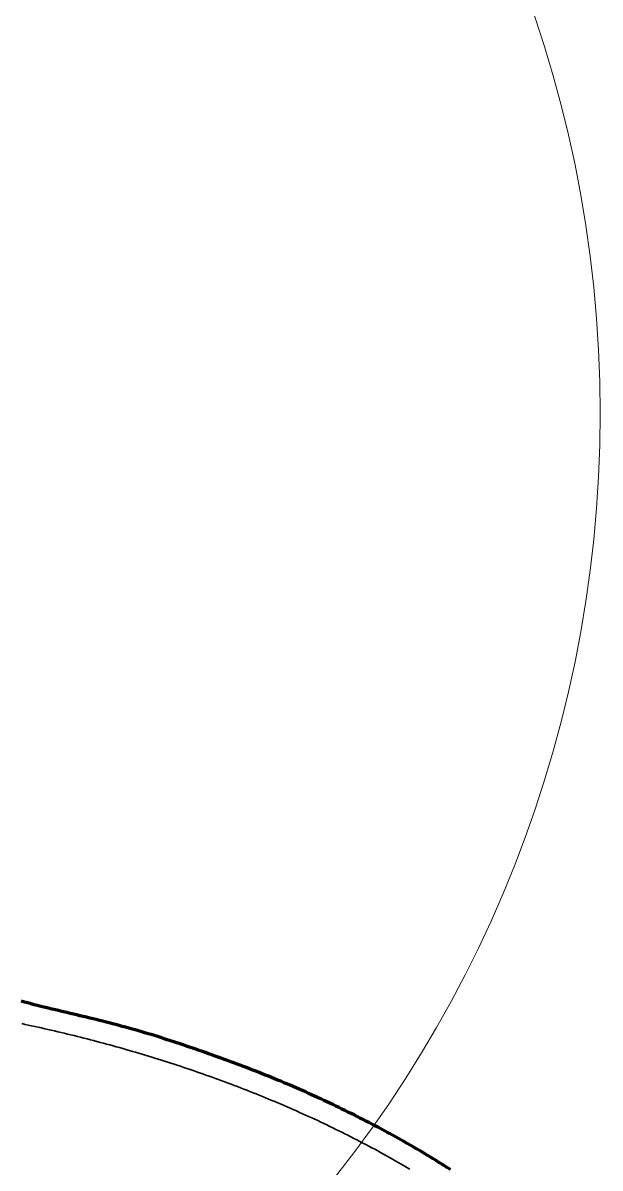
# Model space of a CAD drawing. Header units: millimetres. Extents: x 0 to 2382, y 0 to 420.
# Drawn here: x 293.06 to 301.68, y 298.5 to 315.6 of the extents above; entities that cross this region are included whole.
import ezdxf

# ---------------------------------------------------------------- set-up
doc = ezdxf.new("R2010")
doc.units = ezdxf.units.MM
doc.linetypes.add('IRAM-E-TRAZOS', pattern=[5, 4, -1])
for name, color, linetype, lineweight in [('01-VISIBLE', 7, 'CONTINUOUS', 70), ('02-OCULTA', 4, 'IRAM-E-TRAZOS', 35), ('08-FINA', 5, 'CONTINUOUS', 18)]:
    doc.layers.add(name, color=color, linetype=linetype, lineweight=lineweight)

msp = doc.modelspace()

# ---------------------------------------------------------------- linework, layer by layer
at = {"layer": '01-VISIBLE'}
msp.add_lwpolyline([(299.444, 298.475), (299.402, 298.502), (299.359, 298.529), (299.317, 298.556), (299.274, 298.582), (299.232, 298.609), (299.189, 298.635), (299.146, 298.661), (299.103, 298.687), (299.06, 298.713), (299.017, 298.738), (298.974, 298.764), (298.931, 298.789), (298.888, 298.815), (298.844, 298.84), (298.801, 298.865), (298.757, 298.889), (298.714, 298.914), (298.67, 298.939), (298.626, 298.963), (298.582, 298.987), (298.538, 299.012), (298.494, 299.036), (298.45, 299.059), (298.406, 299.083), (298.362, 299.107), (298.318, 299.13), (298.273, 299.153), (298.229, 299.177), (298.184, 299.2), (298.14, 299.223), (298.095, 299.245), (298.05, 299.268), (298.006, 299.291), (297.961, 299.313), (297.916, 299.335), (297.871, 299.357), (297.826, 299.379), (297.781, 299.401), (297.736, 299.423), (297.69, 299.445), (297.645, 299.466), (297.6, 299.488), (297.554, 299.509), (297.509, 299.53), (297.463, 299.551), (297.418, 299.572), (297.372, 299.593), (297.327, 299.613), (297.281, 299.634), (297.235, 299.654), (297.189, 299.674), (297.143, 299.694), (297.097, 299.714), (297.051, 299.734), (297.005, 299.754), (296.959, 299.773), (296.913, 299.793), (296.866, 299.812), (296.82, 299.831), (296.774, 299.85), (296.727, 299.869), (296.681, 299.887), (296.634, 299.906), (296.588, 299.925), (296.541, 299.943), (296.494, 299.961), (296.447, 299.979), (296.401, 299.997), (296.354, 300.015), (296.307, 300.033), (296.26, 300.051), (296.213, 300.068), (296.166, 300.086), (296.119, 300.103), (296.072, 300.12), (296.025, 300.137), (295.978, 300.154), (295.931, 300.171), (295.883, 300.188), (295.836, 300.205), (295.789, 300.221), (295.742, 300.238), (295.694, 300.255), (295.647, 300.271), (295.6, 300.287), (295.552, 300.304), (295.505, 300.32), (295.457, 300.336), (295.41, 300.352), (295.362, 300.368), (295.315, 300.383), (295.267, 300.399), (295.219, 300.415), (295.172, 300.43), (295.124, 300.445), (295.076, 300.46), (295.028, 300.475), (294.98, 300.49), (294.932, 300.504), (294.884, 300.519), (294.836, 300.533), (294.788, 300.547), (294.74, 300.561), (294.692, 300.574), (294.643, 300.588), (294.595, 300.601), (294.547, 300.614), (294.498, 300.627), (294.45, 300.64), (294.401, 300.653), (294.353, 300.665), (294.304, 300.678), (294.256, 300.69), (294.207, 300.702), (294.158, 300.714), (294.11, 300.726), (294.061, 300.738), (294.012, 300.75), (293.964, 300.762), (293.915, 300.773), (293.866, 300.785), (293.817, 300.797), (293.768, 300.808), (293.72, 300.82), (293.671, 300.831), (293.622, 300.843), (293.573, 300.854), (293.525, 300.866), (293.476, 300.877), (293.427, 300.889), (293.378, 300.901), (293.33, 300.912), (293.281, 300.924), (293.232, 300.936), (293.184, 300.949), (293.135, 300.963), (293.087, 300.977), (293.039, 300.991)], dxfattribs=at)
at = {"layer": '02-OCULTA'}
msp.add_lwpolyline([(293.046, 300.654), (293.095, 300.644), (293.144, 300.634), (293.193, 300.623), (293.242, 300.612), (293.291, 300.601), (293.339, 300.59), (293.388, 300.579), (293.437, 300.568), (293.486, 300.557), (293.535, 300.546), (293.584, 300.534), (293.632, 300.523), (293.681, 300.511), (293.73, 300.499), (293.779, 300.487), (293.827, 300.475), (293.876, 300.463), (293.924, 300.451), (293.973, 300.439), (294.022, 300.426), (294.07, 300.414), (294.119, 300.401), (294.167, 300.388), (294.215, 300.375), (294.264, 300.362), (294.312, 300.349), (294.361, 300.336), (294.409, 300.323), (294.457, 300.309), (294.505, 300.296), (294.554, 300.282), (294.602, 300.268), (294.65, 300.254), (294.698, 300.24), (294.746, 300.226), (294.794, 300.212), (294.842, 300.198), (294.89, 300.183), (294.938, 300.169), (294.986, 300.154), (295.034, 300.139), (295.082, 300.124), (295.13, 300.109), (295.177, 300.094), (295.225, 300.079), (295.273, 300.064), (295.32, 300.048), (295.368, 300.032), (295.416, 300.017), (295.463, 300.001), (295.511, 299.985), (295.558, 299.969), (295.606, 299.953), (295.653, 299.936), (295.7, 299.92), (295.748, 299.903), (295.795, 299.887), (295.842, 299.87), (295.889, 299.853), (295.936, 299.836), (295.984, 299.819), (296.031, 299.802), (296.078, 299.784), (296.125, 299.767), (296.171, 299.749), (296.218, 299.732), (296.265, 299.714), (296.312, 299.696), (296.359, 299.678), (296.405, 299.659), (296.452, 299.641), (296.499, 299.623), (296.545, 299.604), (296.592, 299.585), (296.638, 299.566), (296.684, 299.547), (296.731, 299.528), (296.777, 299.509), (296.823, 299.49), (296.869, 299.47), (296.916, 299.451), (296.962, 299.431), (297.008, 299.411), (297.054, 299.391), (297.099, 299.371), (297.145, 299.351), (297.191, 299.33), (297.237, 299.31), (297.282, 299.289), (297.328, 299.269), (297.374, 299.248), (297.419, 299.227), (297.465, 299.206), (297.51, 299.184), (297.555, 299.163), (297.601, 299.141), (297.646, 299.12), (297.691, 299.098), (297.736, 299.076), (297.781, 299.054), (297.826, 299.032), (297.871, 299.009), (297.915, 298.987), (297.96, 298.964), (298.005, 298.941), (298.049, 298.919), (298.094, 298.896), (298.138, 298.872), (298.183, 298.849), (298.227, 298.826), (298.271, 298.802), (298.315, 298.778), (298.359, 298.754), (298.403, 298.73), (298.447, 298.706), (298.491, 298.682), (298.535, 298.658), (298.579, 298.633), (298.622, 298.608), (298.666, 298.583), (298.709, 298.558), (298.752, 298.533), (298.796, 298.508), (298.839, 298.483)], dxfattribs=at)
at = {"layer": '08-FINA'}
msp.add_circle((283.262, 309.766), 18.417, dxfattribs=at)

doc.saveas('drawing.dxf')
